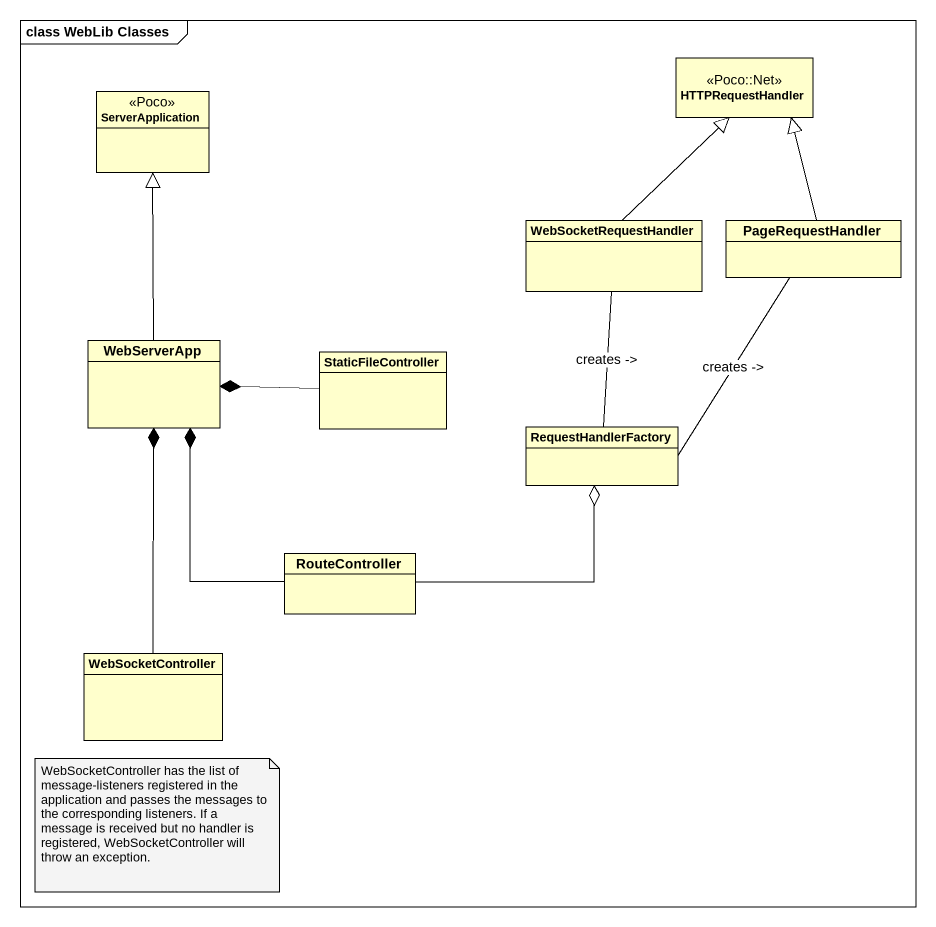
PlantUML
@startuml
mainframe class WebLib Classes
hide circle
hide empty members
class ServerApplication <<Poco>>
class HTTPRequestHandler <<Poco::Net>>
class WebSocketRequestHandler
class PageRequestHandler
class WebServerApp
class StaticFileController
class RequestHandlerFactory
class RouteController
class WebSocketController
WebSocketRequestHandler -up-|> HTTPRequestHandler
PageRequestHandler -up-|> HTTPRequestHandler
WebServerApp -up-|> ServerApplication
StaticFileController -left-* WebServerApp
RequestHandlerFactory -up- WebSocketRequestHandler : creates ->
RequestHandlerFactory -up- PageRequestHandler : creates ->
RouteController -up-* WebServerApp
RouteController -right-o RequestHandlerFactory
WebSocketController -up-* WebServerApp
note as N1
  WebSocketController has the list of message-listeners registered in the application and passes the messages to the corresponding listeners. If a message is received but no handler is registered, WebSocketController will throw an exception.
end note
@enduml
